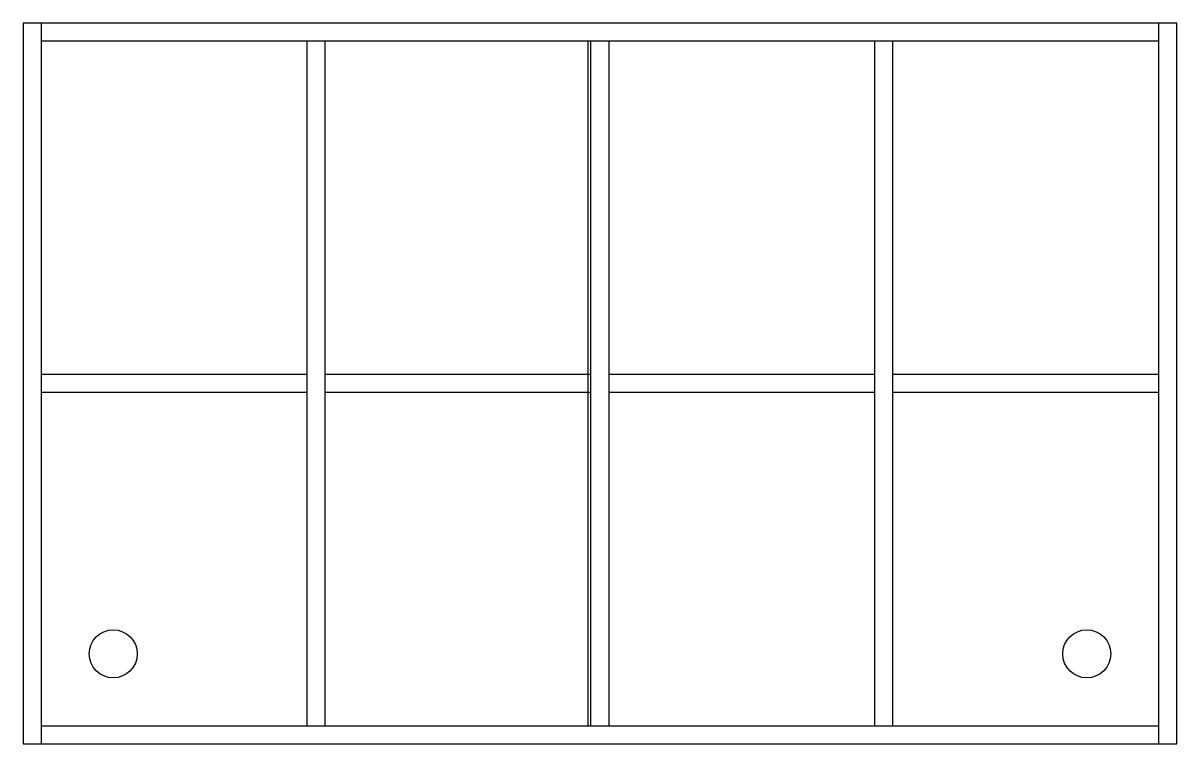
# Model space of a CAD drawing. Extents: x 0 to 48, y 54 to 84.
import ezdxf

# ---------------------------------------------------------------- set-up
doc = ezdxf.new("R2010")
doc.units = 0
doc.header["$LTSCALE"] = 3
doc.linetypes.add('HIDDEN', pattern=[0])
doc.layers.get('0').update_dxf_attribs({"linetype": 'CONTINUOUS'})
doc.layers.add('HID', color=7, linetype='HIDDEN')

msp = doc.modelspace()

# ---------------------------------------------------------------- linework, layer by layer
at = {"color": 0}
for p, q in [((48, 84), (0, 84)), ((0, 84), (0, 54)), ((0.75, 84), (0.75, 54)), ((47.25, 54), (47.25, 84)), ((48, 54), (48, 84)), ((47.25, 83.25), (0.75, 83.25)), ((23.5, 83.25), (23.5, 54.75)), ((0.75, 54.75), (47.25, 54.75)), ((0, 54), (48, 54))]:
    msp.add_line(p, q, dxfattribs=at)
for centre in [(3.75, 57.75), (44.25, 57.75)]:
    msp.add_circle(centre, 1, dxfattribs=at)
at = {"layer": 'HID', "color": 0}
for p, q in [((11.8125, 54.75), (11.8125, 83.25)), ((12.5625, 54.75), (12.5625, 83.25)), ((23.625, 54.75), (23.625, 83.25)), ((24.375, 54.75), (24.375, 83.25)), ((35.4375, 54.75), (35.4375, 83.25)), ((36.1875, 54.75), (36.1875, 83.25)), ((11.8125, 69.375), (0.75, 69.375)), ((23.625, 69.375), (12.5625, 69.375)), ((35.4375, 69.375), (24.375, 69.375)), ((47.25, 69.375), (36.1875, 69.375)), ((11.8125, 68.625), (0.75, 68.625)), ((23.625, 68.625), (12.5625, 68.625)), ((35.4375, 68.625), (24.375, 68.625)), ((47.25, 68.625), (36.1875, 68.625))]:
    msp.add_line(p, q, dxfattribs=at)

doc.saveas('drawing.dxf')
